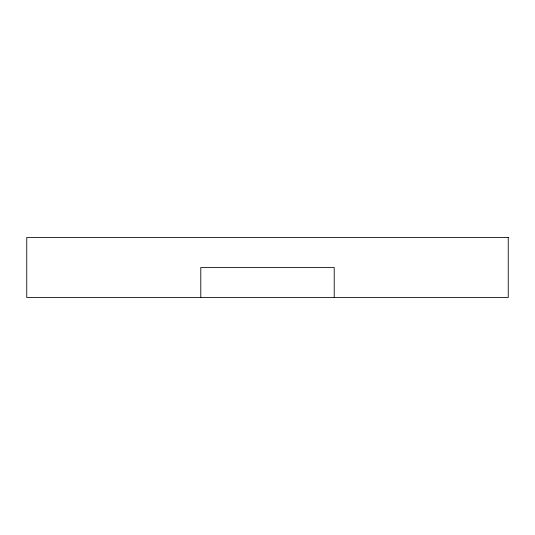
<?xml version="1.0" encoding="UTF-8"?>
<svg xmlns="http://www.w3.org/2000/svg" width="535" height="535" viewBox="0 0 535 535"><rect width="100%" height="100%" fill="white"/><g stroke="black" fill="none" stroke-linecap="round" stroke-linejoin="round"><path stroke-width="0.8" d="M334.214 297.52L334.214 267.5L200.785 267.5L200.785 297.52M508.25 237.48L26.75 237.48L26.75 297.52L508.25 297.52L508.25 237.48"/></g></svg>
